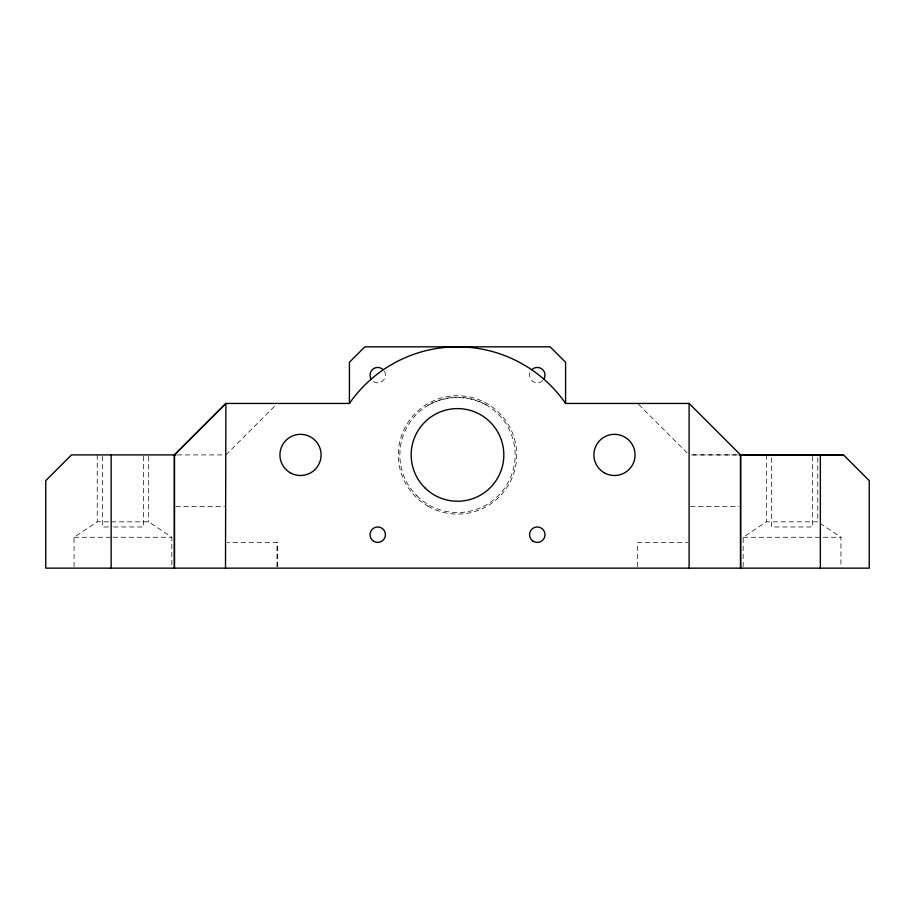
<?xml version="1.0" encoding="UTF-8"?>
<svg xmlns="http://www.w3.org/2000/svg" width="915" height="915" viewBox="0 0 915 915"><rect width="100%" height="100%" fill="white"/><g stroke="black" fill="none" stroke-linecap="round" stroke-linejoin="round"><path stroke-width="0.69" stroke-dasharray="4.58 3.43" d="M102.366 456.333L102.366 526.971L108.393 526.971M143.541 456.333L143.541 526.971L112.659 526.971M276.971 566.717L276.971 542.412M277.359 566.717L277.359 542.412L227.309 542.412M637.641 566.728L637.641 542.423L687.68 542.435M225.891 454.915L276.353 404.453M74.058 566.74L74.058 537.265L97.219 521.825L110.086 521.825M743.152 566.762L743.152 537.277L766.312 521.836L817.781 521.836L817.781 454.927M428.678 404.99C446.428 395.143 468.572 395.143 486.322 404.99M737.719 454.927L690.539 454.915L737.799 454.927M177.281 454.915L224.461 454.915M175.852 506.384L224.461 506.384M690.493 506.384L739.183 506.395M111.333 521.825L148.688 521.825L171.848 537.265L171.848 566.74M74.058 537.265L110.303 537.265M113.105 537.265L171.848 537.265M743.152 537.277L840.942 537.277L840.942 566.762M820.092 523.38L840.942 537.277M638.647 404.453L687.096 452.902M812.634 456.345L812.634 526.983L771.459 526.983L771.459 456.345M766.312 454.927L766.312 521.836M148.688 456.333L148.688 521.825M97.219 454.915L97.219 521.825M542.732 380.594A7.72 7.72 0 0 1 530.586 371.273M384.403 371.273A7.72 7.72 0 0 1 372.256 380.594M427.9 506.178A59.189 59.189 0 0 0 516.689 454.915A59.189 59.189 0 0 0 427.9 403.652A59.189 59.189 0 0 0 427.9 506.178M416.737 495.678A57.645 57.645 0 0 0 513.178 469.83A57.645 57.645 0 0 0 442.574 399.237A57.645 57.645 0 0 0 416.737 495.678"/><path stroke-width="1.37" d="M111.15 568.146L111.15 454.915M225.502 568.146L225.891 403.446L174.422 454.915L174.422 568.146L174.422 454.915L225.891 403.446L349.416 403.446L349.416 362.271L364.856 346.831L550.144 346.831L565.584 362.271L565.584 403.446L689.109 403.458L740.578 454.927L843.516 454.927L869.25 480.661L869.25 568.158L45.75 568.146L45.75 480.65L71.484 454.915L175.852 454.915M739.148 454.915L843.516 454.927M820.355 454.927L820.355 568.158M689.109 403.458L689.109 568.169M531.809 369.683A7.72 7.72 0 0 1 543.956 379.004M371.032 378.993A7.72 7.72 0 0 1 383.179 369.683M349.416 403.446A131.474 131.474 0 0 1 565.584 403.446M740.578 454.927L740.578 568.169L740.578 454.927M373.858 541.371A7.72 7.72 0 0 0 385.444 534.692A7.72 7.72 0 0 0 373.858 528.001A7.72 7.72 0 0 0 373.858 541.371M532.553 540.799A7.72 7.72 0 0 0 544.928 535.732A7.72 7.72 0 0 0 534.349 527.543A7.72 7.72 0 0 0 532.553 540.799M424.743 487.672A46.322 46.322 0 0 0 502.244 466.902A46.322 46.322 0 0 0 445.514 410.172A46.322 46.322 0 0 0 424.743 487.672M290.227 472.746A20.588 20.588 0 0 0 321.108 454.915A20.588 20.588 0 0 0 290.227 437.084A20.588 20.588 0 0 0 290.227 472.746M604.186 472.746A20.588 20.588 0 0 0 635.067 454.915A20.588 20.588 0 0 0 604.186 437.084A20.588 20.588 0 0 0 604.186 472.746"/></g></svg>
